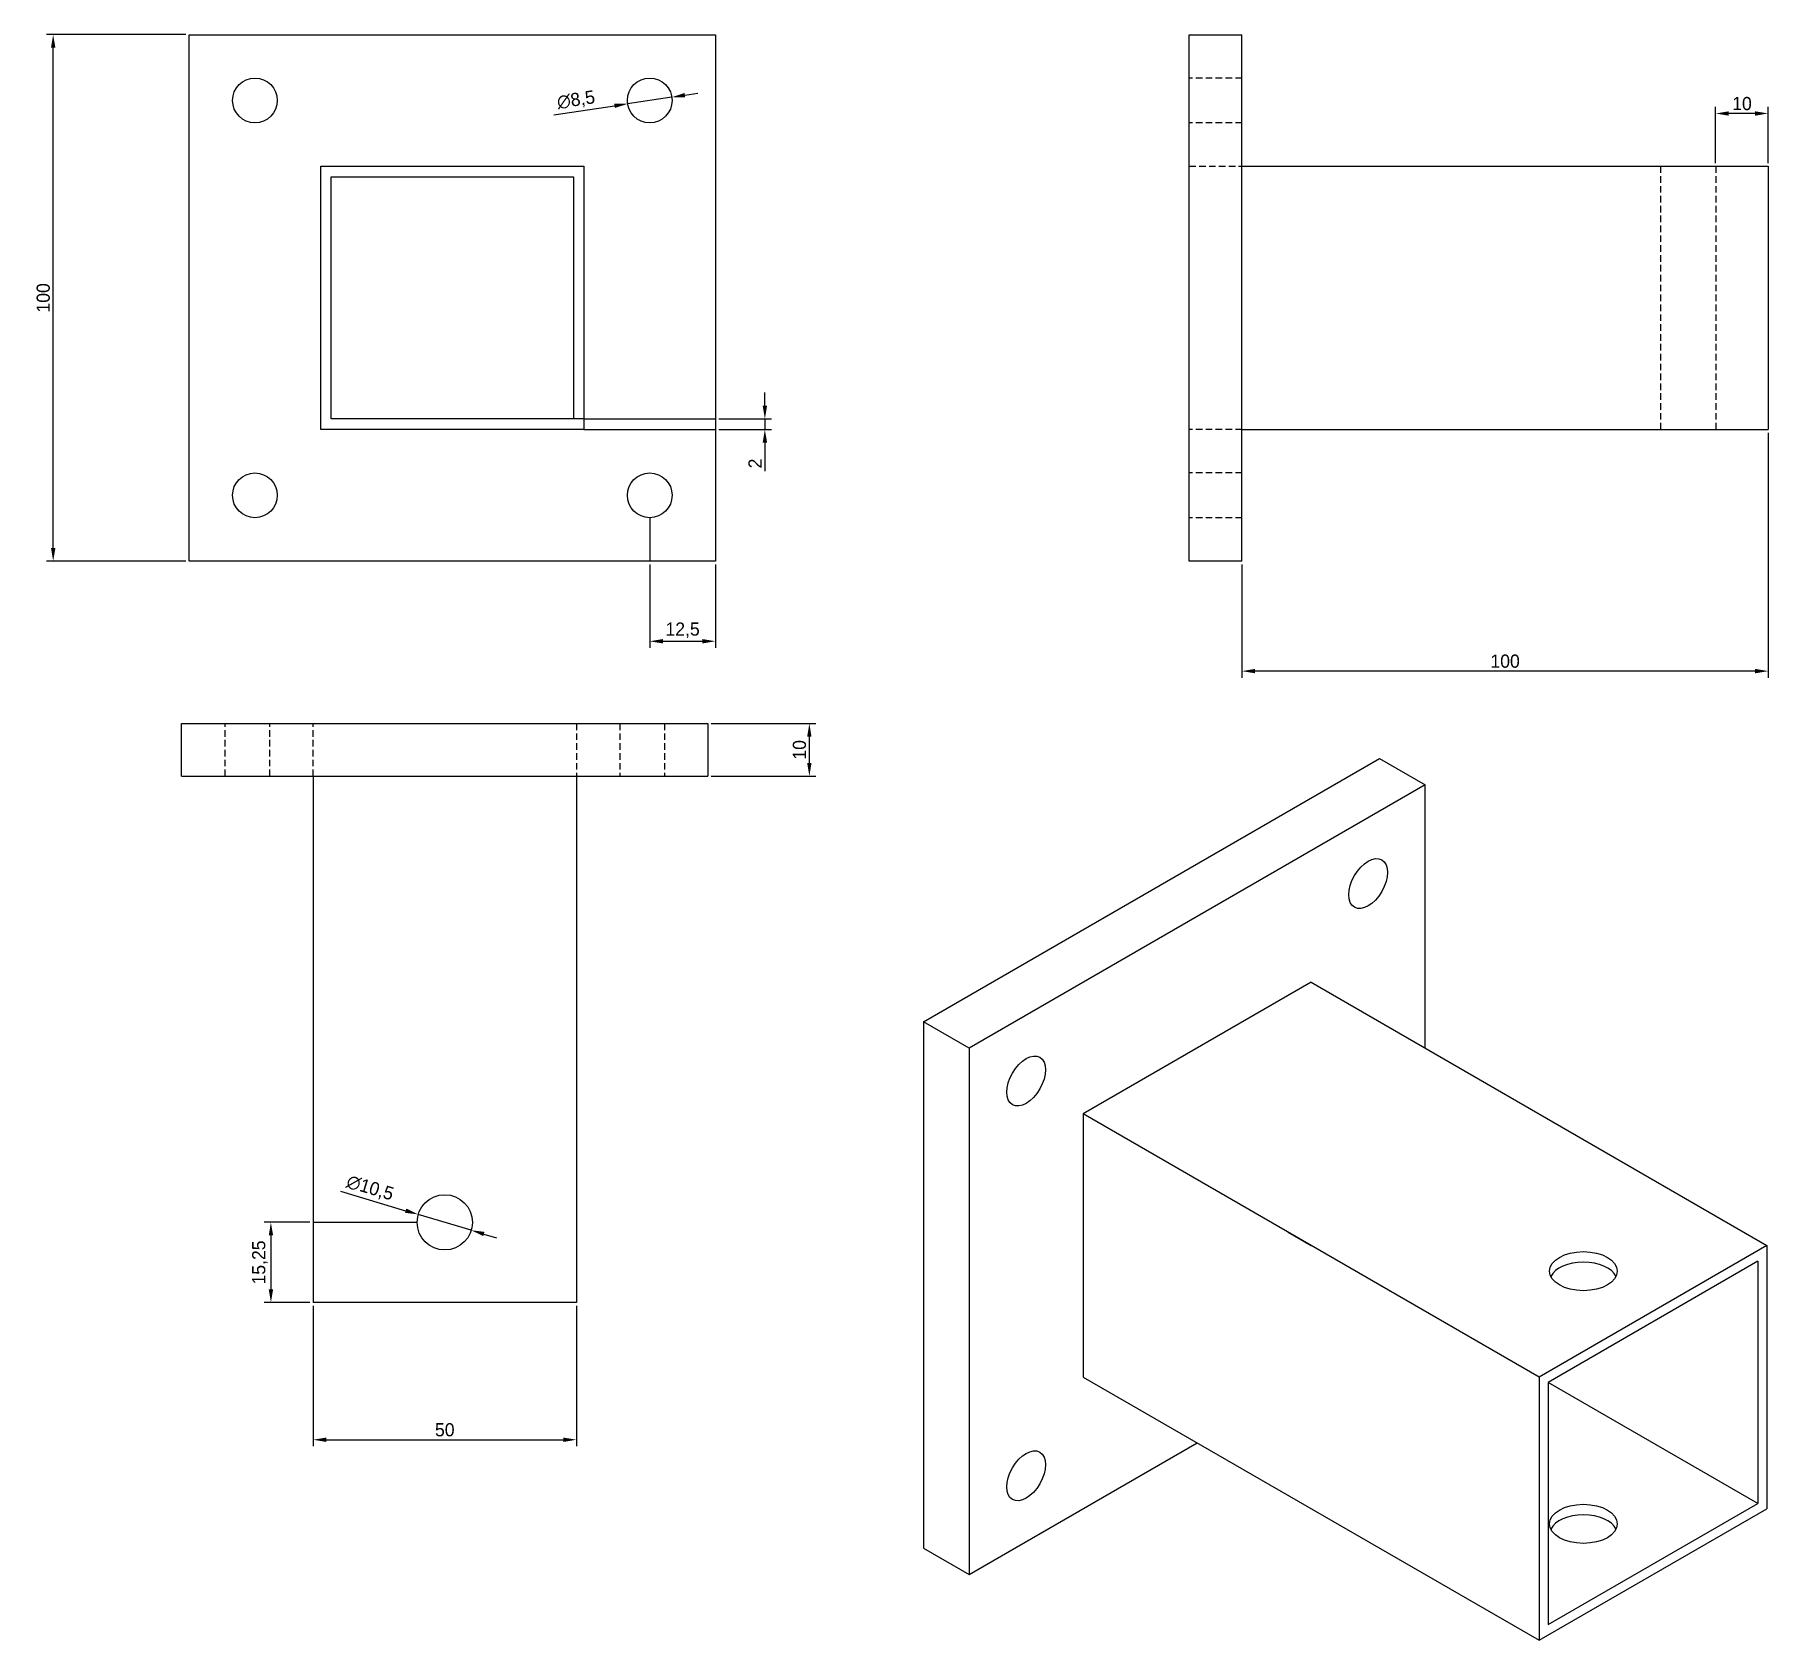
# Model space of a CAD drawing. Extents: x -5 to 324, y 18 to 323.
import ezdxf

# ---------------------------------------------------------------- set-up
doc = ezdxf.new("R2010")
doc.units = 0
doc.header["$LTSCALE"] = 5
doc.header["$PDMODE"] = 35
doc.linetypes.add('HIDDEN', pattern=[0.375, 0.25, -0.125])
doc.layers.get('Defpoints').update_dxf_attribs({"linetype": 'CONTINUOUS'})
doc.layers.add('Arestas Invisiveis', color=8, linetype='HIDDEN', lineweight=25)
doc.layers.add('Cotas', color=1, linetype='CONTINUOUS', lineweight=25)
doc.layers.add('CONTORNO', color=7, linetype='CONTINUOUS')
doc.layers.add('TRACEJADO', color=6, linetype='HIDDEN')
doc.dimstyles.new('ISO-25', dxfattribs={"dimtxt": 2.5, "dimasz": 2.5, "dimexe": 1.25, "dimexo": 0.625, "dimtad": 1, "dimtxsty": 'Standard', "dimcen": 2.5, "dimadec": 0, "dimazin": 0, "dimtfac": 1, "dimtmove": 0, "dimatfit": 3, "dimfxl": 1, "dimarcsym": 0})

# ---------------------------------------------------------------- blocks, each defined once
blk = doc.blocks.new('*D1')
at = {"layer": 'Cotas', "color": 0, "lineweight": -2, "transparency": 16777216}
for p, q in [((23.83, 323.01), (-2.62, 323.01)), ((-1.37, 225.51), (-1.37, 320.51)), ((23.83, 223.01), (-2.62, 223.01))]:
    blk.add_line(p, q, dxfattribs=at)
at = {"layer": 'Cotas', "color": 0, "transparency": 16777216}
for points in [[(-1.79, 320.51), (-0.95, 320.51), (-1.37, 323.01)], [(-1.79, 225.51), (-0.95, 225.51), (-1.37, 223.01)]]:
    blk.add_solid(points, dxfattribs=at)
at = {"layer": 'Defpoints', "color": 0, "transparency": 16777216}
for p in [(-1.37, 323.01), (24.45, 323.01), (24.45, 223.01)]:
    blk.add_point(p, dxfattribs=at)
at = {"layer": 'Cotas', "color": 0, "transparency": 16777216, "insert": (-3.25, 273.01), "char_height": 2.5, "attachment_point": 5, "rotation": 90}
blk.add_mtext('100', dxfattribs=at)
blk = doc.blocks.new('*D2')
at = {"layer": 'Cotas', "color": 0, "lineweight": -2, "transparency": 16777216}
for p, q in [((116.16, 311.14), (107.75, 309.87)), ((118.63, 311.52), (121.1, 311.89)), ((93.75, 307.75), (105.28, 309.5))]:
    blk.add_line(p, q, dxfattribs=at)
at = {"layer": 'Cotas', "color": 0, "transparency": 16777216}
for points in [[(105.22, 309.91), (105.34, 309.08), (107.75, 309.87)], [(118.57, 311.93), (118.69, 311.11), (116.16, 311.14)]]:
    blk.add_solid(points, dxfattribs=at)
at = {"layer": 'Defpoints', "color": 0, "transparency": 16777216}
for p in [(107.75, 309.87), (116.16, 311.14)]:
    blk.add_point(p, dxfattribs=at)
at = {"layer": 'Cotas', "color": 0, "transparency": 16777216, "insert": (97.97, 310.49), "char_height": 2.5, "attachment_point": 5, "rotation": 8.6125}
blk.add_mtext('∅8,5', dxfattribs=at)
blk = doc.blocks.new('*D3')
at = {"layer": 'Cotas', "color": 0, "lineweight": -2, "transparency": 16777216}
for p, q in [((324.45, 247.38), (324.45, 200.86)), ((224.45, 222.38), (224.45, 200.86)), ((321.95, 202.11), (226.95, 202.11))]:
    blk.add_line(p, q, dxfattribs=at)
at = {"layer": 'Cotas', "color": 0, "transparency": 16777216}
for points in [[(226.95, 202.53), (226.95, 201.7), (224.45, 202.11)], [(321.95, 202.53), (321.95, 201.7), (324.45, 202.11)]]:
    blk.add_solid(points, dxfattribs=at)
at = {"layer": 'Defpoints', "color": 0, "transparency": 16777216}
for p in [(324.45, 248.01), (224.45, 223.01), (224.45, 202.11)]:
    blk.add_point(p, dxfattribs=at)
at = {"layer": 'Cotas', "color": 0, "transparency": 16777216, "insert": (274.45, 203.99), "char_height": 2.5, "attachment_point": 5}
blk.add_mtext('100', dxfattribs=at)
blk = doc.blocks.new('*D4')
at = {"layer": 'Cotas', "color": 0, "lineweight": -2, "transparency": 16777216}
for p, q in [((123.64, 192.16), (143.53, 192.16)), ((142.28, 184.66), (142.28, 189.66)), ((123.64, 182.16), (143.53, 182.16))]:
    blk.add_line(p, q, dxfattribs=at)
at = {"layer": 'Cotas', "color": 0, "transparency": 16777216}
for points in [[(141.86, 189.66), (142.69, 189.66), (142.28, 192.16)], [(141.86, 184.66), (142.69, 184.66), (142.28, 182.16)]]:
    blk.add_solid(points, dxfattribs=at)
at = {"layer": 'Defpoints', "color": 0, "transparency": 16777216}
for p in [(123.02, 192.16), (142.28, 192.16), (123.02, 182.16)]:
    blk.add_point(p, dxfattribs=at)
at = {"layer": 'Cotas', "color": 0, "transparency": 16777216, "insert": (140.4, 187.16), "char_height": 2.5, "attachment_point": 5, "rotation": 90}
blk.add_mtext('10', dxfattribs=at)
blk = doc.blocks.new('*D5')
at = {"layer": 'Cotas', "color": 0, "lineweight": -2, "transparency": 16777216}
for p, q in [((53.22, 103.32), (65.59, 99.62)), ((78.05, 95.9), (67.99, 98.91)), ((80.45, 95.19), (82.84, 94.47))]:
    blk.add_line(p, q, dxfattribs=at)
at = {"layer": 'Cotas', "color": 0, "transparency": 16777216}
for points in [[(65.71, 100.02), (65.47, 99.22), (67.99, 98.91)], [(80.56, 95.59), (80.33, 94.79), (78.05, 95.9)]]:
    blk.add_solid(points, dxfattribs=at)
at = {"layer": 'Defpoints', "color": 0, "transparency": 16777216}
for p in [(67.99, 98.91), (78.05, 95.9)]:
    blk.add_point(p, dxfattribs=at)
at = {"layer": 'Cotas', "color": 0, "transparency": 16777216, "insert": (58.8, 103.82), "char_height": 2.5, "attachment_point": 5, "rotation": 343.3771}
blk.add_mtext('∅10,5', dxfattribs=at)
blk = doc.blocks.new('*D6')
at = {"layer": 'Cotas', "color": 0, "lineweight": -2, "transparency": 16777216}
for p, q in [((48.02, 81.53), (48.02, 54.86)), ((98.02, 81.53), (98.02, 54.86)), ((50.52, 56.11), (95.52, 56.11))]:
    blk.add_line(p, q, dxfattribs=at)
at = {"layer": 'Cotas', "color": 0, "transparency": 16777216}
for points in [[(50.52, 56.53), (50.52, 55.69), (48.02, 56.11)], [(95.52, 56.53), (95.52, 55.69), (98.02, 56.11)]]:
    blk.add_solid(points, dxfattribs=at)
at = {"layer": 'Defpoints', "color": 0, "transparency": 16777216}
for p in [(48.02, 82.16), (98.02, 82.16), (98.02, 56.11)]:
    blk.add_point(p, dxfattribs=at)
at = {"layer": 'Cotas', "color": 0, "transparency": 16777216, "insert": (73.02, 57.99), "char_height": 2.5, "attachment_point": 5}
blk.add_mtext('50', dxfattribs=at)
blk = doc.blocks.new('*D7')
at = {"layer": 'Cotas', "color": 0, "lineweight": -2, "transparency": 16777216}
for p, q in [((111.95, 222.38), (111.95, 206.53)), ((124.45, 222.38), (124.45, 206.53)), ((114.45, 207.78), (121.95, 207.78))]:
    blk.add_line(p, q, dxfattribs=at)
at = {"layer": 'Cotas', "color": 0, "transparency": 16777216}
for points in [[(114.45, 208.2), (114.45, 207.37), (111.95, 207.78)], [(121.95, 208.2), (121.95, 207.37), (124.45, 207.78)]]:
    blk.add_solid(points, dxfattribs=at)
at = {"layer": 'Defpoints', "color": 0, "transparency": 16777216}
for p in [(111.95, 223.01), (124.45, 223.01), (124.45, 207.78)]:
    blk.add_point(p, dxfattribs=at)
at = {"layer": 'Cotas', "color": 0, "transparency": 16777216, "insert": (118.2, 209.87), "char_height": 2.5, "attachment_point": 5}
blk.add_mtext('12,5', dxfattribs=at)
blk = doc.blocks.new('*D8')
at = {"layer": 'Cotas', "color": 0, "lineweight": -2, "transparency": 16777216}
for p, q in [((47.39, 97.41), (38.74, 97.41)), ((39.99, 94.91), (39.99, 84.66)), ((47.39, 82.16), (38.74, 82.16))]:
    blk.add_line(p, q, dxfattribs=at)
at = {"layer": 'Cotas', "color": 0, "transparency": 16777216}
for points in [[(39.58, 94.91), (40.41, 94.91), (39.99, 97.41)], [(39.58, 84.66), (40.41, 84.66), (39.99, 82.16)]]:
    blk.add_solid(points, dxfattribs=at)
at = {"layer": 'Defpoints', "color": 0, "transparency": 16777216}
for p in [(48.02, 97.41), (39.99, 82.16), (48.02, 82.16)]:
    blk.add_point(p, dxfattribs=at)
at = {"layer": 'Cotas', "color": 0, "transparency": 16777216, "insert": (37.91, 89.78), "char_height": 2.5, "attachment_point": 5, "rotation": 90}
blk.add_mtext('15,25', dxfattribs=at)
blk = doc.blocks.new('*D9')
at = {"layer": 'Cotas', "color": 0, "lineweight": -2, "transparency": 16777216}
for p, q in [((314.45, 298.63), (314.45, 309.29)), ((321.95, 308.04), (316.95, 308.04)), ((324.45, 298.63), (324.45, 309.29))]:
    blk.add_line(p, q, dxfattribs=at)
at = {"layer": 'Cotas', "color": 0, "transparency": 16777216}
for points in [[(316.95, 308.45), (316.95, 307.62), (314.45, 308.04)], [(321.95, 308.45), (321.95, 307.62), (324.45, 308.04)]]:
    blk.add_solid(points, dxfattribs=at)
at = {"layer": 'Defpoints', "color": 0, "transparency": 16777216}
for p in [(314.45, 308.04), (314.45, 298.01), (324.45, 298.01)]:
    blk.add_point(p, dxfattribs=at)
at = {"layer": 'Cotas', "color": 0, "transparency": 16777216, "insert": (319.45, 309.91), "char_height": 2.5, "attachment_point": 5}
blk.add_mtext('10', dxfattribs=at)
blk = doc.blocks.new('*D10')
at = {"layer": 'Cotas', "color": 0, "lineweight": -2, "transparency": 16777216}
for p, q in [((133.83, 252.51), (133.83, 255.01)), ((125.08, 250.01), (135.08, 250.01)), ((125.08, 248.01), (135.08, 248.01)), ((133.83, 250.01), (133.83, 248.01)), ((133.83, 245.51), (133.83, 240.09))]:
    blk.add_line(p, q, dxfattribs=at)
at = {"layer": 'Cotas', "color": 0, "transparency": 16777216}
for points in [[(133.41, 252.51), (134.25, 252.51), (133.83, 250.01)], [(133.41, 245.51), (134.25, 245.51), (133.83, 248.01)]]:
    blk.add_solid(points, dxfattribs=at)
at = {"layer": 'Defpoints', "color": 0, "transparency": 16777216}
for p in [(124.45, 250.01), (124.45, 248.01), (133.83, 248.01)]:
    blk.add_point(p, dxfattribs=at)
at = {"layer": 'Cotas', "color": 0, "transparency": 16777216, "insert": (131.96, 241.55), "char_height": 2.5, "attachment_point": 5, "rotation": 90}
blk.add_mtext('2', dxfattribs=at)

msp = doc.modelspace()

# ---------------------------------------------------------------- linework, layer by layer
at = {"layer": 'Arestas Invisiveis'}
for p, q in [((214.455, 298.007), (224.455, 298.007)), ((224.455, 248.007), (214.455, 248.007)), ((48.02, 182.156), (48.02, 192.156)), ((98.02, 192.156), (98.02, 182.156))]:
    msp.add_line(p, q, dxfattribs=at)
at = {"layer": 'CONTORNO'}
for p, q in [((24.455, 223.007), (24.455, 323.007)), ((24.455, 323.007), (124.455, 323.007)), ((124.455, 323.007), (124.455, 223.007)), ((214.455, 223.007), (214.455, 323.007)), ((214.455, 323.007), (224.455, 323.007)), ((224.455, 223.007), (224.455, 323.007)), ((49.455, 248.007), (49.455, 298.007)), ((49.455, 298.007), (99.455, 298.007)), ((99.455, 298.007), (99.455, 248.007)), ((224.455, 298.007), (324.455, 298.007)), ((324.455, 298.007), (324.455, 248.007)), ((51.455, 296.007), (97.455, 296.007)), ((51.455, 250.007), (51.455, 296.007)), ((97.455, 296.007), (97.455, 250.007)), ((99.455, 248.007), (49.455, 248.007)), ((97.455, 250.007), (51.455, 250.007)), ((224.455, 248.007), (324.455, 248.007)), ((124.455, 223.007), (24.455, 223.007)), ((224.455, 223.007), (214.455, 223.007)), ((23.02, 182.156), (23.02, 192.156)), ((23.02, 192.156), (123.02, 192.156)), ((123.02, 192.156), (123.02, 182.156)), ((163.978, 135.508), (250.58, 185.508)), ((250.58, 185.508), (259.24, 180.508)), ((23.02, 182.156), (123.02, 182.156)), ((48.02, 182.156), (48.02, 82.156)), ((98.02, 182.156), (98.02, 82.156)), ((259.24, 180.508), (172.638, 130.508)), ((259.24, 130.508), (259.24, 180.508)), ((237.59, 143.008), (194.288, 118.008)), ((237.59, 143.008), (324.192, 93.008)), ((172.638, 130.508), (163.978, 135.508)), ((163.978, 135.508), (163.978, 35.508)), ((172.638, 130.508), (172.638, 30.508)), ((194.288, 118.008), (194.288, 68.008)), ((280.891, 68.008), (194.288, 118.008)), ((233.26, 95.508), (237.59, 93.008)), ((237.59, 93.008), (237.59, 93.008)), ((324.192, 93.008), (280.891, 68.008)), ((324.192, 93.008), (324.192, 43.008)), ((322.46, 90.008), (282.623, 67.008)), ((322.46, 90.008), (322.46, 44.008)), ((250.58, 85.508), (259.24, 80.508)), ((98.02, 82.156), (48.02, 82.156)), ((259.24, 80.508), (259.24, 80.508)), ((194.288, 68.008), (280.891, 18.008)), ((280.891, 68.008), (280.891, 18.008)), ((282.623, 67.008), (282.623, 21.008)), ((322.46, 44.008), (282.623, 67.008)), ((172.638, 30.508), (215.939, 55.508)), ((280.891, 18.008), (324.192, 43.008)), ((282.623, 21.008), (322.46, 44.008)), ((163.978, 35.508), (172.638, 30.508))]:
    msp.add_line(p, q, dxfattribs=at)
for centre, radius in [((36.955, 310.507), 4.25), ((111.955, 310.507), 4.25), ((36.955, 235.507), 4.25), ((111.955, 235.507), 4.25), ((73.02, 97.406), 5.25)]:
    msp.add_circle(centre, radius, dxfattribs=at)
for centre, major_axis in [((248.415, 161.758), (-2.603, -4.508)), ((183.463, 124.258), (-2.603, -4.508)), ((289.335, 88.133), (-6.43, 0)), ((183.463, 49.258), (-2.603, -4.508)), ((289.335, 40.133), (-6.43, 0))]:
    msp.add_ellipse(centre, major_axis=major_axis, ratio=0.5773503, dxfattribs=at)
for centre in [(289.335, 86.133), (289.335, 86.133), (289.335, 38.133)]:
    msp.add_ellipse(centre, major_axis=(-6.43, 0), ratio=0.5773503, start_param=3.4143356, end_param=6.0104424, dxfattribs=at)
at = {"layer": 'Cotas'}
for p, q in [((99.455, 250.007), (97.455, 250.007)), ((99.455, 250.007), (124.455, 250.007)), ((99.455, 248.007), (124.455, 248.007)), ((111.955, 231.257), (111.955, 223.007)), ((67.77, 97.406), (48.02, 97.406))]:
    msp.add_line(p, q, dxfattribs=at)
at = {"layer": 'TRACEJADO'}
for p, q in [((224.455, 314.757), (214.455, 314.757)), ((224.455, 306.257), (214.455, 306.257)), ((303.955, 298.007), (303.955, 248.007)), ((314.455, 298.007), (314.455, 248.007)), ((224.455, 239.757), (214.455, 239.757)), ((224.455, 231.257), (214.455, 231.257)), ((31.27, 182.156), (31.27, 192.156)), ((39.77, 182.156), (39.77, 192.156)), ((106.27, 192.156), (106.27, 182.156)), ((114.77, 192.156), (114.77, 182.156))]:
    msp.add_line(p, q, dxfattribs=at)

# ---------------------------------------------------------------- dimensions: what is measured, and where the dimension line sits
at = {"layer": 'Cotas'}
for base, p1, p2, picture, middle in [((-1.371, 323.007), (24.455, 223.007), (24.455, 323.007), '*D1', (-3.246, 273.007)), ((133.83, 248.007), (124.455, 250.007), (124.455, 248.007), '*D10', (131.955, 241.548)), ((142.278, 192.156), (123.02, 182.156), (123.02, 192.156), '*D4', (140.403, 187.156)), ((39.994, 82.156), (48.02, 97.406), (48.02, 82.156), '*D8', (37.911, 89.781))]:
    dim = msp.add_linear_dim(base=base, p1=p1, p2=p2, angle=90, dimstyle='ISO-25', dxfattribs=at)
    dim.commit()
    dim.dimension.update_dxf_attribs({"geometry": picture, "text_midpoint": middle})
for p1, p2, picture, middle in [((116.157, 311.143), (107.752, 309.87), '*D2', (97.965, 310.495)), ((78.05, 95.904), (67.989, 98.908), '*D5', (58.803, 103.824))]:
    dim = msp.add_diameter_dim_2p(p1=p1, p2=p2, dimstyle='ISO-25', dxfattribs=at)
    dim.commit()
    dim.dimension.update_dxf_attribs({"geometry": picture, "text_midpoint": middle})
for base, p1, p2, picture, middle in [((314.455, 308.035), (324.455, 298.007), (314.455, 298.007), '*D9', (319.455, 309.91)), ((224.455, 202.113), (324.455, 248.007), (224.455, 223.007), '*D3', (274.455, 203.988)), ((124.455, 207.782), (111.955, 223.007), (124.455, 223.007), '*D7', (118.205, 209.865)), ((98.02, 56.111), (48.02, 82.156), (98.02, 82.156), '*D6', (73.02, 57.986))]:
    dim = msp.add_linear_dim(base=base, p1=p1, p2=p2, dimstyle='ISO-25', dxfattribs=at)
    dim.commit()
    dim.dimension.update_dxf_attribs({"geometry": picture, "text_midpoint": middle})

doc.saveas('drawing.dxf')
